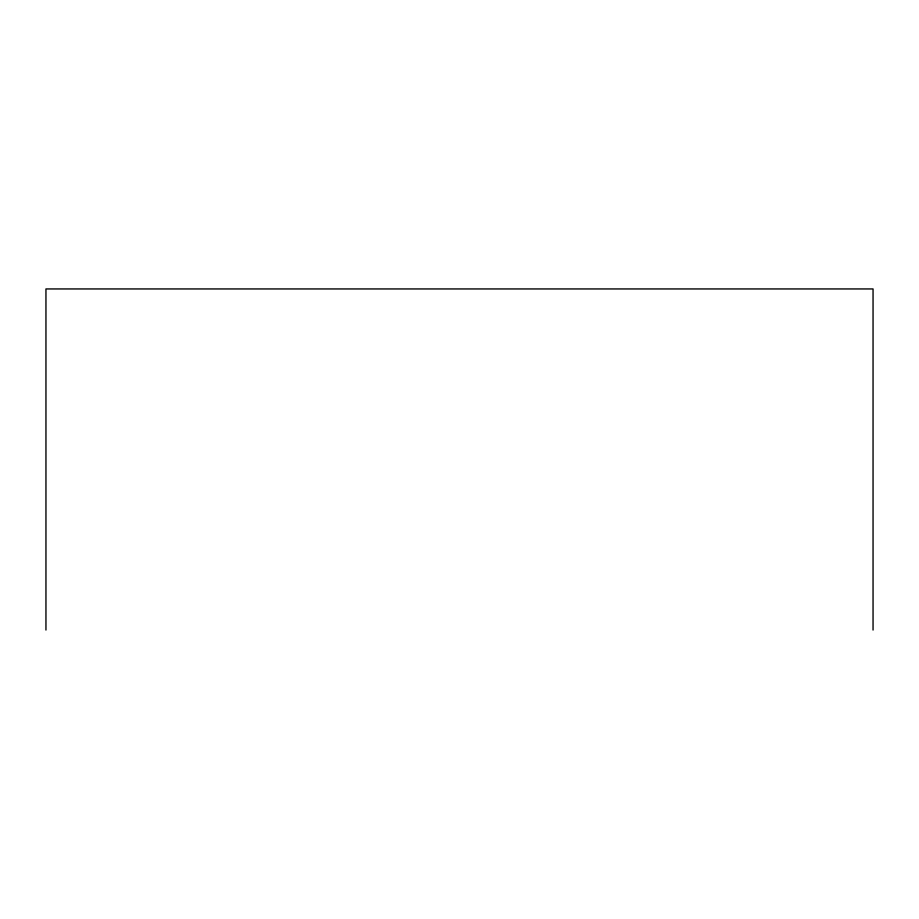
<?xml version="1.0" encoding="UTF-8"?>
<svg xmlns="http://www.w3.org/2000/svg" width="919" height="919" viewBox="0 0 919 919"><rect width="100%" height="100%" fill="white"/><g stroke="black" fill="none" stroke-linecap="round" stroke-linejoin="round"><path stroke-width="1.38" d="M873.05 630.055L873.05 288.945L45.95 288.945L45.95 630.055"/></g></svg>
